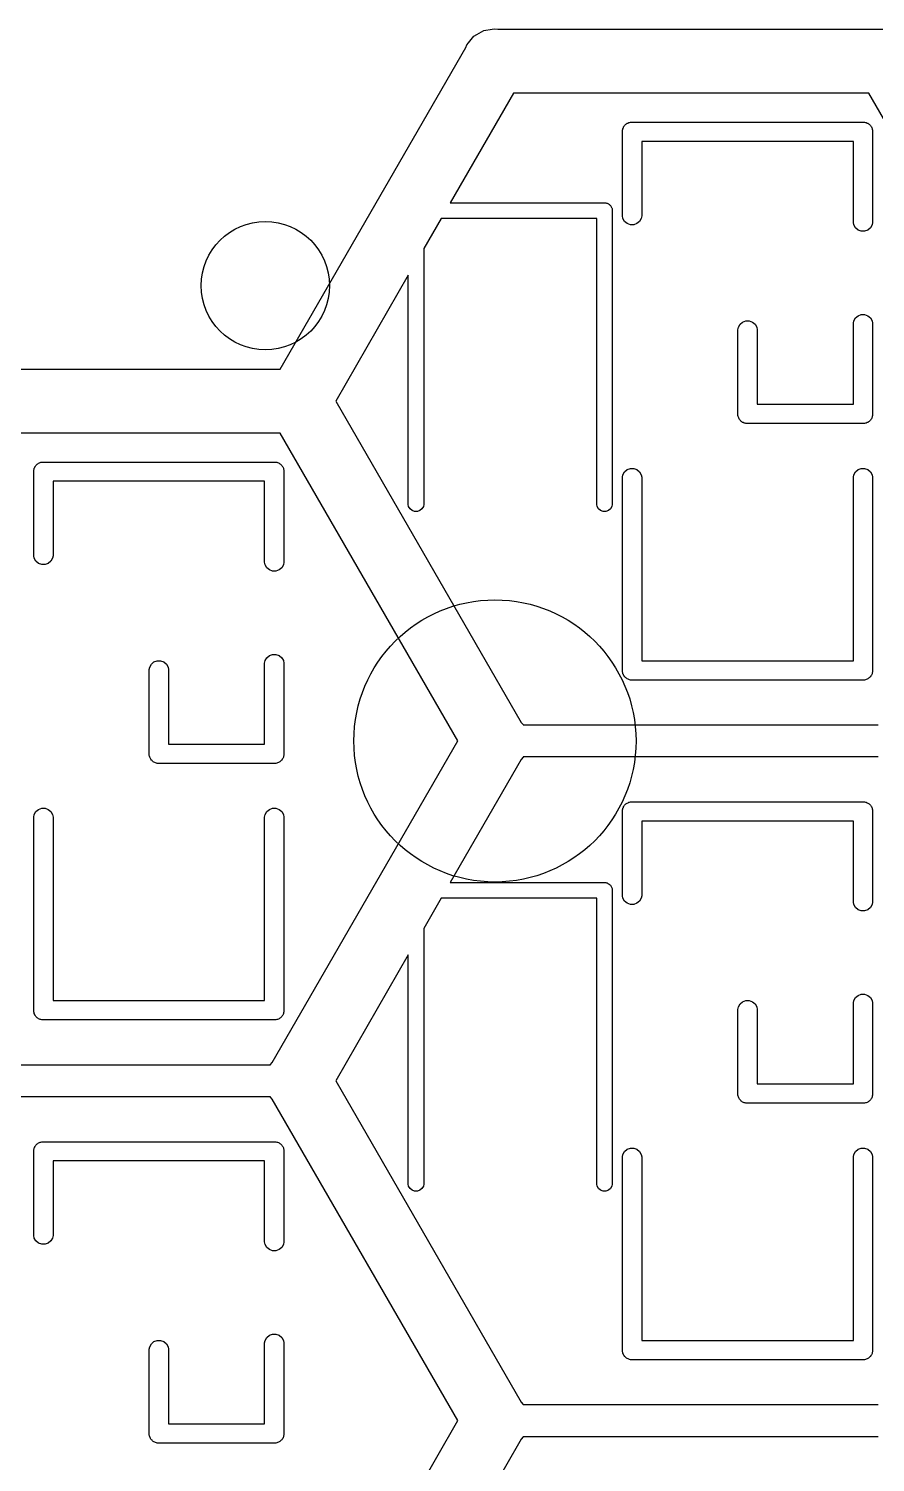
# Model space of a CAD drawing. Extents: x -0.7 to 56.4, y -0.3 to 45.3.
# Drawn here: x 34.11 to 40.72, y 34.12 to 45.3 of the extents above; entities that cross this region are included whole.
import ezdxf

# ---------------------------------------------------------------- set-up
doc = ezdxf.new("R2010")
doc.units = 0
doc.header["$MEASUREMENT"] = 0
doc.layers.add('BLACK', color=7, linetype='CONTINUOUS')

msp = doc.modelspace()

# ---------------------------------------------------------------- linework, layer by layer
at = {"layer": 'BLACK', "linetype": 'CONTINUOUS'}
for p, q in [((37.6083, 45.2572), (37.6626, 45.2885)), ((37.6626, 45.2885), (37.7276, 45.3)), ((37.7276, 45.3), (37.7495, 45.3039)), ((37.7276, 45.3), (37.7276, 45.3)), ((37.7495, 45.3039), (37.7713, 45.3)), ((37.7713, 45.3), (40.7875, 45.3)), ((37.522, 45.1561), (37.5296, 45.1769)), ((37.5296, 45.1769), (37.5439, 45.1939)), ((37.5439, 45.1939), (37.5863, 45.2445)), ((37.5863, 45.2445), (37.6083, 45.2572)), ((36.0751, 42.65), (37.522, 45.1561)), ((37.8938, 44.8), (37.4002, 43.945)), ((40.6651, 44.8), (37.8938, 44.8)), ((42.1119, 42.2939), (40.6651, 44.8)), ((38.7445, 44.5132), (38.7468, 44.5195)), ((38.7445, 44.5066), (38.7445, 44.5132)), ((38.7445, 43.8434), (38.7445, 44.5066)), ((38.7445, 44.5066), (38.7445, 44.5066)), ((38.7468, 44.5195), (38.7479, 44.526)), ((38.7479, 44.526), (38.7512, 44.5318)), ((38.7512, 44.5318), (38.7535, 44.5381)), ((38.7535, 44.5381), (38.7578, 44.5432)), ((38.7578, 44.5432), (38.7611, 44.549)), ((38.7611, 44.549), (38.7662, 44.5532)), ((38.7662, 44.5532), (38.7705, 44.5583)), ((38.7705, 44.5583), (38.7763, 44.5617)), ((38.7763, 44.5617), (38.7814, 44.566)), ((38.7814, 44.566), (38.7877, 44.5682)), ((38.7877, 44.5682), (38.7934, 44.5716)), ((38.7934, 44.5716), (38.8, 44.5727)), ((38.8, 44.5727), (38.8063, 44.575)), ((38.8063, 44.575), (38.8129, 44.575)), ((38.8129, 44.575), (38.8129, 44.575)), ((38.8129, 44.575), (40.626, 44.575)), ((40.626, 44.575), (40.6327, 44.575)), ((40.626, 44.575), (40.626, 44.575)), ((40.6327, 44.575), (40.639, 44.5727)), ((40.639, 44.5727), (40.6455, 44.5716)), ((40.6455, 44.5716), (40.6513, 44.5682)), ((40.6513, 44.5682), (40.6576, 44.566)), ((40.6576, 44.566), (40.6627, 44.5617)), ((40.6627, 44.5617), (40.6684, 44.5583)), ((40.6684, 44.5583), (40.6727, 44.5532)), ((40.6727, 44.5532), (40.6778, 44.549)), ((40.6778, 44.549), (40.6811, 44.5432)), ((40.6811, 44.5432), (40.6854, 44.5381)), ((40.6854, 44.5381), (40.6877, 44.5318)), ((40.6877, 44.5318), (40.691, 44.526)), ((40.691, 44.526), (40.6922, 44.5195)), ((40.6922, 44.5195), (40.6945, 44.5132)), ((40.6945, 44.5132), (40.6945, 44.5066)), ((40.6945, 44.5066), (40.6945, 44.5066)), ((40.6945, 44.5066), (40.6945, 43.7934)), ((40.5445, 44.425), (38.8945, 44.425)), ((38.8945, 44.425), (38.8945, 43.8434)), ((40.5445, 43.7934), (40.5445, 44.425)), ((37.4002, 43.945), (38.6097, 43.945)), ((38.6097, 43.945), (38.6097, 43.945)), ((38.6097, 43.945), (38.6151, 43.945)), ((38.6151, 43.945), (38.6201, 43.9432)), ((38.6201, 43.9432), (38.6253, 43.9423)), ((38.6253, 43.9423), (38.6299, 43.9396)), ((38.6299, 43.9396), (38.6349, 43.9378)), ((38.6349, 43.9378), (38.639, 43.9343)), ((38.639, 43.9343), (38.6436, 43.9317)), ((37.3309, 43.825), (37.1945, 43.5888)), ((38.5445, 43.825), (37.3309, 43.825)), ((38.5445, 41.5948), (38.5445, 43.825)), ((38.6436, 43.9317), (38.6471, 43.9276)), ((38.6471, 43.9276), (38.6511, 43.9242)), ((38.6511, 43.9242), (38.6538, 43.9195)), ((38.6538, 43.9195), (38.6572, 43.9155)), ((38.6572, 43.9155), (38.6591, 43.9105)), ((38.6591, 43.9105), (38.6617, 43.9058)), ((38.6617, 43.9058), (38.6627, 43.9006)), ((38.6627, 43.9006), (38.6645, 43.8956)), ((38.6645, 43.8956), (38.6645, 43.8903)), ((38.6645, 43.8903), (38.6645, 43.8902)), ((38.6645, 43.8902), (38.6645, 41.5948)), ((38.7479, 43.824), (38.7445, 43.8434)), ((38.7611, 43.801), (38.7479, 43.824)), ((38.891, 43.824), (38.8778, 43.801)), ((38.8945, 43.8434), (38.891, 43.824)), ((38.7814, 43.784), (38.7611, 43.801)), ((38.8063, 43.775), (38.7814, 43.784)), ((38.8327, 43.775), (38.8063, 43.775)), ((38.8576, 43.784), (38.8327, 43.775)), ((38.8778, 43.801), (38.8576, 43.784)), ((40.5479, 43.774), (40.5445, 43.7934)), ((40.5611, 43.751), (40.5479, 43.774)), ((40.5814, 43.734), (40.5611, 43.751)), ((40.6063, 43.725), (40.5814, 43.734)), ((40.6327, 43.725), (40.6063, 43.725)), ((40.6576, 43.734), (40.6327, 43.725)), ((40.6778, 43.751), (40.6576, 43.734)), ((40.691, 43.774), (40.6778, 43.751)), ((40.6945, 43.7934), (40.691, 43.774)), ((37.1945, 43.5888), (37.1945, 41.5948)), ((37.0745, 43.3809), (36.5082, 42.4)), ((37.0745, 41.5948), (37.0745, 43.3809)), ((40.5479, 43.026), (40.5611, 43.049)), ((40.5611, 43.049), (40.5814, 43.066)), ((40.5814, 43.066), (40.6063, 43.075)), ((40.6063, 43.075), (40.6327, 43.075)), ((40.6327, 43.075), (40.6576, 43.066)), ((40.6576, 43.066), (40.6778, 43.049)), ((40.6778, 43.049), (40.691, 43.026)), ((39.6445, 42.9566), (39.6479, 42.976)), ((39.6445, 42.3132), (39.6445, 42.9566)), ((39.6479, 42.976), (39.6611, 42.999)), ((39.6611, 42.999), (39.6814, 43.016)), ((39.6814, 43.016), (39.7063, 43.025)), ((39.7063, 43.025), (39.7327, 43.025)), ((39.7327, 43.025), (39.7576, 43.016)), ((39.7576, 43.016), (39.7778, 42.999)), ((39.7778, 42.999), (39.791, 42.976)), ((39.791, 42.976), (39.7945, 42.9566)), ((39.7945, 42.9566), (39.7945, 42.375)), ((40.5445, 43.0066), (40.5479, 43.026)), ((40.5445, 42.375), (40.5445, 43.0066)), ((40.691, 43.026), (40.6945, 43.0066)), ((40.6945, 43.0066), (40.6945, 42.2934)), ((33.3039, 42.65), (36.0751, 42.65)), ((36.5082, 42.4), (37.955, 39.8939)), ((39.7945, 42.375), (40.5445, 42.375)), ((39.6445, 42.2868), (39.6445, 42.3132)), ((39.6468, 42.2805), (39.6445, 42.2868)), ((39.6479, 42.274), (39.6468, 42.2805)), ((39.6512, 42.2682), (39.6479, 42.274)), ((39.6535, 42.2619), (39.6512, 42.2682)), ((39.6578, 42.2568), (39.6535, 42.2619)), ((39.6611, 42.251), (39.6578, 42.2568)), ((40.6811, 42.2568), (40.6778, 42.251)), ((40.6854, 42.2619), (40.6811, 42.2568)), ((40.6877, 42.2682), (40.6854, 42.2619)), ((40.691, 42.274), (40.6877, 42.2682)), ((40.6922, 42.2805), (40.691, 42.274)), ((40.6945, 42.2868), (40.6922, 42.2805)), ((40.6945, 42.2934), (40.6945, 42.2934)), ((40.6945, 42.2934), (40.6945, 42.2868)), ((36.0751, 42.15), (33.1814, 42.15)), ((37.4608, 39.75), (36.0751, 42.15)), ((39.6662, 42.2468), (39.6611, 42.251)), ((39.6705, 42.2417), (39.6662, 42.2468)), ((39.6763, 42.2383), (39.6705, 42.2417)), ((39.6814, 42.234), (39.6763, 42.2383)), ((39.6877, 42.2318), (39.6814, 42.234)), ((39.6934, 42.2284), (39.6877, 42.2318)), ((39.7, 42.2273), (39.6934, 42.2284)), ((39.7063, 42.225), (39.7, 42.2273)), ((39.7129, 42.225), (39.7063, 42.225)), ((40.626, 42.225), (39.7129, 42.225)), ((39.7129, 42.225), (39.7129, 42.225)), ((40.6327, 42.225), (40.626, 42.225)), ((40.626, 42.225), (40.626, 42.225)), ((40.639, 42.2273), (40.6327, 42.225)), ((40.6455, 42.2284), (40.639, 42.2273)), ((40.6513, 42.2318), (40.6455, 42.2284)), ((40.6576, 42.234), (40.6513, 42.2318)), ((40.6627, 42.2383), (40.6576, 42.234)), ((40.6684, 42.2417), (40.6627, 42.2383)), ((40.6727, 42.2468), (40.6684, 42.2417)), ((40.6778, 42.251), (40.6727, 42.2468)), ((34.1977, 41.9182), (34.2035, 41.9216)), ((34.2035, 41.9216), (34.2101, 41.9227)), ((34.2101, 41.9227), (34.2163, 41.925)), ((34.2163, 41.925), (34.223, 41.925)), ((34.223, 41.925), (34.223, 41.925)), ((34.223, 41.925), (36.0361, 41.925)), ((36.0361, 41.925), (36.0428, 41.925)), ((36.0361, 41.925), (36.0361, 41.925)), ((36.0428, 41.925), (36.049, 41.9227)), ((36.049, 41.9227), (36.0556, 41.9216)), ((36.0556, 41.9216), (36.0614, 41.9182)), ((34.1545, 41.8632), (34.1568, 41.8695)), ((34.1545, 41.8566), (34.1545, 41.8632)), ((34.1545, 41.1934), (34.1545, 41.8566)), ((34.1545, 41.8566), (34.1545, 41.8566)), ((34.1568, 41.8695), (34.158, 41.876)), ((34.158, 41.876), (34.1613, 41.8818)), ((34.1613, 41.8818), (34.1636, 41.8881)), ((34.1636, 41.8881), (34.1679, 41.8932)), ((34.1679, 41.8932), (34.1712, 41.899)), ((34.1712, 41.899), (34.1763, 41.9032)), ((34.1763, 41.9032), (34.1806, 41.9083)), ((34.1806, 41.9083), (34.1864, 41.9117)), ((34.1864, 41.9117), (34.1915, 41.916)), ((34.1915, 41.916), (34.1977, 41.9182)), ((36.0614, 41.9182), (36.0676, 41.916)), ((36.0676, 41.916), (36.0727, 41.9117)), ((36.0727, 41.9117), (36.0785, 41.9083)), ((36.0785, 41.9083), (36.0828, 41.9032)), ((36.0828, 41.9032), (36.0879, 41.899)), ((36.0879, 41.899), (36.0912, 41.8932)), ((36.0912, 41.8932), (36.0955, 41.8881)), ((36.0955, 41.8881), (36.0978, 41.8818)), ((36.0978, 41.8818), (36.1011, 41.876)), ((36.1011, 41.876), (36.1023, 41.8695)), ((36.1023, 41.8695), (36.1045, 41.8632)), ((36.1045, 41.8632), (36.1045, 41.8566)), ((36.1045, 41.8566), (36.1045, 41.8566)), ((36.1045, 41.8566), (36.1045, 41.1434)), ((38.7445, 41.8066), (38.7479, 41.826)), ((38.7479, 41.826), (38.7611, 41.849)), ((38.7611, 41.849), (38.7814, 41.866)), ((38.7814, 41.866), (38.8063, 41.875)), ((38.8063, 41.875), (38.8327, 41.875)), ((38.8327, 41.875), (38.8576, 41.866)), ((38.8576, 41.866), (38.8778, 41.849)), ((38.8778, 41.849), (38.891, 41.826)), ((38.891, 41.826), (38.8945, 41.8066)), ((40.5445, 41.8066), (40.5479, 41.826)), ((40.5479, 41.826), (40.5611, 41.849)), ((40.5611, 41.849), (40.5814, 41.866)), ((40.5814, 41.866), (40.6063, 41.875)), ((40.6063, 41.875), (40.6327, 41.875)), ((40.6327, 41.875), (40.6576, 41.866)), ((40.6576, 41.866), (40.6778, 41.849)), ((40.6778, 41.849), (40.691, 41.826)), ((40.691, 41.826), (40.6945, 41.8066)), ((35.9545, 41.775), (34.3045, 41.775)), ((34.3045, 41.775), (34.3045, 41.1934)), ((35.9545, 41.1434), (35.9545, 41.775)), ((38.7445, 40.2934), (38.7445, 41.8066)), ((38.8945, 41.8066), (38.8945, 40.375)), ((40.5445, 40.375), (40.5445, 41.8066)), ((40.6945, 41.8066), (40.6945, 40.2934)), ((37.0772, 41.5792), (37.0745, 41.5948)), ((37.1945, 41.5948), (37.1917, 41.5792)), ((38.5472, 41.5792), (38.5445, 41.5948)), ((38.6645, 41.5948), (38.6617, 41.5792)), ((37.0878, 41.5608), (37.0772, 41.5792)), ((37.104, 41.5472), (37.0878, 41.5608)), ((37.1239, 41.54), (37.104, 41.5472)), ((37.1451, 41.54), (37.1239, 41.54)), ((37.1649, 41.5472), (37.1451, 41.54)), ((37.1811, 41.5608), (37.1649, 41.5472)), ((37.1917, 41.5792), (37.1811, 41.5608)), ((38.5578, 41.5608), (38.5472, 41.5792)), ((38.574, 41.5472), (38.5578, 41.5608)), ((38.5939, 41.54), (38.574, 41.5472)), ((38.6151, 41.54), (38.5939, 41.54)), ((38.6349, 41.5472), (38.6151, 41.54)), ((38.6511, 41.5608), (38.6349, 41.5472)), ((38.6617, 41.5792), (38.6511, 41.5608)), ((34.158, 41.174), (34.1545, 41.1934)), ((34.1712, 41.151), (34.158, 41.174)), ((34.1915, 41.134), (34.1712, 41.151)), ((34.2879, 41.151), (34.2676, 41.134)), ((34.3011, 41.174), (34.2879, 41.151)), ((34.3045, 41.1934), (34.3011, 41.174)), ((35.958, 41.124), (35.9545, 41.1434)), ((36.1045, 41.1434), (36.1011, 41.124)), ((34.2163, 41.125), (34.1915, 41.134)), ((34.2428, 41.125), (34.2163, 41.125)), ((34.2676, 41.134), (34.2428, 41.125)), ((35.9712, 41.101), (35.958, 41.124)), ((35.9915, 41.084), (35.9712, 41.101)), ((36.0163, 41.075), (35.9915, 41.084)), ((36.0428, 41.075), (36.0163, 41.075)), ((36.0676, 41.084), (36.0428, 41.075)), ((36.0879, 41.101), (36.0676, 41.084)), ((36.1011, 41.124), (36.0879, 41.101)), ((35.0712, 40.349), (35.0915, 40.366)), ((35.0915, 40.366), (35.1163, 40.375)), ((35.1163, 40.375), (35.1428, 40.375)), ((35.1428, 40.375), (35.1676, 40.366)), ((35.1676, 40.366), (35.1879, 40.349)), ((35.9545, 40.3566), (35.958, 40.376)), ((35.9545, 39.725), (35.9545, 40.3566)), ((35.958, 40.376), (35.9712, 40.399)), ((35.9712, 40.399), (35.9915, 40.416)), ((35.9915, 40.416), (36.0163, 40.425)), ((36.0163, 40.425), (36.0428, 40.425)), ((36.0428, 40.425), (36.0676, 40.416)), ((36.0676, 40.416), (36.0879, 40.399)), ((36.0879, 40.399), (36.1011, 40.376)), ((36.1011, 40.376), (36.1045, 40.3566)), ((36.1045, 40.3566), (36.1045, 39.6434)), ((38.8945, 40.375), (40.5445, 40.375)), ((35.0545, 40.3066), (35.058, 40.326)), ((35.0545, 39.6632), (35.0545, 40.3066)), ((35.058, 40.326), (35.0712, 40.349)), ((35.1879, 40.349), (35.2011, 40.326)), ((35.2011, 40.326), (35.2045, 40.3066)), ((35.2045, 40.3066), (35.2045, 39.725)), ((38.7445, 40.2868), (38.7445, 40.2934)), ((38.7445, 40.2934), (38.7445, 40.2934)), ((38.7468, 40.2805), (38.7445, 40.2868)), ((38.7479, 40.274), (38.7468, 40.2805)), ((38.7512, 40.2682), (38.7479, 40.274)), ((38.7535, 40.2619), (38.7512, 40.2682)), ((38.7578, 40.2568), (38.7535, 40.2619)), ((38.7611, 40.251), (38.7578, 40.2568)), ((38.7662, 40.2468), (38.7611, 40.251)), ((38.7705, 40.2417), (38.7662, 40.2468)), ((40.6727, 40.2468), (40.6684, 40.2417)), ((40.6778, 40.251), (40.6727, 40.2468)), ((40.6811, 40.2568), (40.6778, 40.251)), ((40.6854, 40.2619), (40.6811, 40.2568)), ((40.6877, 40.2682), (40.6854, 40.2619)), ((40.691, 40.274), (40.6877, 40.2682)), ((40.6922, 40.2805), (40.691, 40.274)), ((40.6945, 40.2868), (40.6922, 40.2805)), ((40.6945, 40.2934), (40.6945, 40.2934)), ((40.6945, 40.2934), (40.6945, 40.2868)), ((38.7763, 40.2383), (38.7705, 40.2417)), ((38.7814, 40.234), (38.7763, 40.2383)), ((38.7877, 40.2318), (38.7814, 40.234)), ((38.7934, 40.2284), (38.7877, 40.2318)), ((38.8, 40.2273), (38.7934, 40.2284)), ((38.8063, 40.225), (38.8, 40.2273)), ((38.8129, 40.225), (38.8063, 40.225)), ((40.626, 40.225), (38.8129, 40.225)), ((38.8129, 40.225), (38.8129, 40.225)), ((40.6327, 40.225), (40.626, 40.225)), ((40.626, 40.225), (40.626, 40.225)), ((40.639, 40.2273), (40.6327, 40.225)), ((40.6455, 40.2284), (40.639, 40.2273)), ((40.6513, 40.2318), (40.6455, 40.2284)), ((40.6576, 40.234), (40.6513, 40.2318)), ((40.6627, 40.2383), (40.6576, 40.234)), ((40.6684, 40.2417), (40.6627, 40.2383)), ((37.955, 39.8939), (37.9693, 39.8769)), ((37.9693, 39.8769), (37.97, 39.875)), ((37.97, 39.875), (40.7372, 39.875)), ((35.2045, 39.725), (35.9545, 39.725)), ((36.0139, 37.2439), (37.4608, 39.75)), ((35.0545, 39.6368), (35.0545, 39.6632)), ((35.0568, 39.6305), (35.0545, 39.6368)), ((35.058, 39.624), (35.0568, 39.6305)), ((35.0613, 39.6182), (35.058, 39.624)), ((35.0636, 39.6119), (35.0613, 39.6182)), ((35.0679, 39.6068), (35.0636, 39.6119)), ((35.0712, 39.601), (35.0679, 39.6068)), ((35.0763, 39.5968), (35.0712, 39.601)), ((35.0806, 39.5917), (35.0763, 39.5968)), ((35.0864, 39.5883), (35.0806, 39.5917)), ((35.0915, 39.584), (35.0864, 39.5883)), ((35.0977, 39.5818), (35.0915, 39.584)), ((35.1035, 39.5784), (35.0977, 39.5818)), ((35.1101, 39.5773), (35.1035, 39.5784)), ((35.1163, 39.575), (35.1101, 39.5773)), ((35.123, 39.575), (35.1163, 39.575)), ((36.0361, 39.575), (35.123, 39.575)), ((35.123, 39.575), (35.123, 39.575)), ((36.0428, 39.575), (36.0361, 39.575)), ((36.0361, 39.575), (36.0361, 39.575)), ((36.049, 39.5773), (36.0428, 39.575)), ((36.0556, 39.5784), (36.049, 39.5773)), ((36.0614, 39.5818), (36.0556, 39.5784)), ((36.0676, 39.584), (36.0614, 39.5818)), ((36.0727, 39.5883), (36.0676, 39.584)), ((36.0785, 39.5917), (36.0727, 39.5883)), ((36.0828, 39.5968), (36.0785, 39.5917)), ((36.0879, 39.601), (36.0828, 39.5968)), ((36.0912, 39.6068), (36.0879, 39.601)), ((36.0955, 39.6119), (36.0912, 39.6068)), ((36.0978, 39.6182), (36.0955, 39.6119)), ((36.1011, 39.624), (36.0978, 39.6182)), ((36.1023, 39.6305), (36.1011, 39.624)), ((36.1045, 39.6368), (36.1023, 39.6305)), ((36.1045, 39.6434), (36.1045, 39.6434)), ((36.1045, 39.6434), (36.1045, 39.6368)), ((37.955, 39.6061), (37.4002, 38.645)), ((37.9693, 39.6231), (37.955, 39.6061)), ((37.97, 39.625), (37.9693, 39.6231)), ((40.7372, 39.625), (37.97, 39.625)), ((38.7512, 39.2318), (38.7535, 39.2381)), ((38.7535, 39.2381), (38.7578, 39.2432)), ((38.7578, 39.2432), (38.7611, 39.249)), ((38.7611, 39.249), (38.7662, 39.2532)), ((38.7662, 39.2532), (38.7705, 39.2583)), ((38.7705, 39.2583), (38.7763, 39.2617)), ((38.7763, 39.2617), (38.7814, 39.266)), ((38.7814, 39.266), (38.7877, 39.2682)), ((38.7877, 39.2682), (38.7934, 39.2716)), ((38.7934, 39.2716), (38.8, 39.2727)), ((38.8, 39.2727), (38.8063, 39.275)), ((38.8063, 39.275), (38.8129, 39.275)), ((38.8129, 39.275), (38.8129, 39.275)), ((38.8129, 39.275), (40.626, 39.275)), ((40.626, 39.275), (40.6327, 39.275)), ((40.626, 39.275), (40.626, 39.275)), ((40.6327, 39.275), (40.639, 39.2727)), ((40.639, 39.2727), (40.6455, 39.2716)), ((40.6455, 39.2716), (40.6513, 39.2682)), ((40.6513, 39.2682), (40.6576, 39.266)), ((40.6576, 39.266), (40.6627, 39.2617)), ((40.6627, 39.2617), (40.6684, 39.2583)), ((40.6684, 39.2583), (40.6727, 39.2532)), ((40.6727, 39.2532), (40.6778, 39.249)), ((40.6778, 39.249), (40.6811, 39.2432)), ((40.6811, 39.2432), (40.6854, 39.2381)), ((40.6854, 39.2381), (40.6877, 39.2318)), ((34.1545, 39.1566), (34.158, 39.176)), ((34.1545, 37.6434), (34.1545, 39.1566)), ((34.158, 39.176), (34.1712, 39.199)), ((34.1712, 39.199), (34.1915, 39.216)), ((34.1915, 39.216), (34.2163, 39.225)), ((34.2163, 39.225), (34.2428, 39.225)), ((34.2428, 39.225), (34.2676, 39.216)), ((34.2676, 39.216), (34.2879, 39.199)), ((34.2879, 39.199), (34.3011, 39.176)), ((34.3011, 39.176), (34.3045, 39.1566)), ((34.3045, 39.1566), (34.3045, 37.725)), ((35.9545, 39.1566), (35.958, 39.176)), ((35.9545, 37.725), (35.9545, 39.1566)), ((35.958, 39.176), (35.9712, 39.199)), ((35.9712, 39.199), (35.9915, 39.216)), ((35.9915, 39.216), (36.0163, 39.225)), ((36.0163, 39.225), (36.0428, 39.225)), ((36.0428, 39.225), (36.0676, 39.216)), ((36.0676, 39.216), (36.0879, 39.199)), ((36.0879, 39.199), (36.1011, 39.176)), ((36.1011, 39.176), (36.1045, 39.1566)), ((36.1045, 39.1566), (36.1045, 37.6434)), ((38.7445, 39.2132), (38.7468, 39.2195)), ((38.7445, 39.2066), (38.7445, 39.2132)), ((38.7445, 38.5434), (38.7445, 39.2066)), ((38.7445, 39.2066), (38.7445, 39.2066)), ((38.7468, 39.2195), (38.7479, 39.226)), ((38.7479, 39.226), (38.7512, 39.2318)), ((40.6877, 39.2318), (40.691, 39.226)), ((40.691, 39.226), (40.6922, 39.2195)), ((40.6922, 39.2195), (40.6945, 39.2132)), ((40.6945, 39.2132), (40.6945, 39.2066)), ((40.6945, 39.2066), (40.6945, 39.2066)), ((40.6945, 39.2066), (40.6945, 38.4934)), ((40.5445, 39.125), (38.8945, 39.125)), ((38.8945, 39.125), (38.8945, 38.5434)), ((40.5445, 38.4934), (40.5445, 39.125)), ((37.4002, 38.645), (38.6097, 38.645)), ((38.6097, 38.645), (38.6097, 38.645)), ((38.6097, 38.645), (38.6151, 38.645)), ((38.6151, 38.645), (38.6201, 38.6432)), ((38.6201, 38.6432), (38.6253, 38.6423)), ((38.6253, 38.6423), (38.6299, 38.6396)), ((38.6299, 38.6396), (38.6349, 38.6378)), ((38.6349, 38.6378), (38.639, 38.6343)), ((38.639, 38.6343), (38.6436, 38.6317)), ((38.6436, 38.6317), (38.6471, 38.6276)), ((38.6471, 38.6276), (38.6511, 38.6242)), ((38.6511, 38.6242), (38.6538, 38.6195)), ((38.6538, 38.6195), (38.6572, 38.6155)), ((38.6572, 38.6155), (38.6591, 38.6105)), ((38.6591, 38.6105), (38.6617, 38.6058)), ((38.6617, 38.6058), (38.6627, 38.6006)), ((38.6627, 38.6006), (38.6645, 38.5956)), ((38.6645, 38.5956), (38.6645, 38.5903)), ((38.6645, 38.5903), (38.6645, 38.5902)), ((38.6645, 38.5902), (38.6645, 36.2948)), ((37.3309, 38.525), (37.1945, 38.2888)), ((38.5445, 38.525), (37.3309, 38.525)), ((38.5445, 36.2948), (38.5445, 38.525)), ((38.7479, 38.524), (38.7445, 38.5434)), ((38.7611, 38.501), (38.7479, 38.524)), ((38.7814, 38.484), (38.7611, 38.501)), ((38.8063, 38.475), (38.7814, 38.484)), ((38.8327, 38.475), (38.8063, 38.475)), ((38.8576, 38.484), (38.8327, 38.475)), ((38.8778, 38.501), (38.8576, 38.484)), ((38.891, 38.524), (38.8778, 38.501)), ((38.8945, 38.5434), (38.891, 38.524)), ((40.5479, 38.474), (40.5445, 38.4934)), ((40.5611, 38.451), (40.5479, 38.474)), ((40.691, 38.474), (40.6778, 38.451)), ((40.6945, 38.4934), (40.691, 38.474)), ((40.5814, 38.434), (40.5611, 38.451)), ((40.6063, 38.425), (40.5814, 38.434)), ((40.6327, 38.425), (40.6063, 38.425)), ((40.6576, 38.434), (40.6327, 38.425)), ((40.6778, 38.451), (40.6576, 38.434)), ((37.1945, 38.2888), (37.1945, 36.2948)), ((37.0745, 38.0809), (36.5082, 37.1)), ((37.0745, 36.2948), (37.0745, 38.0809)), ((34.3045, 37.725), (35.9545, 37.725)), ((39.6445, 37.6566), (39.6479, 37.676)), ((39.6479, 37.676), (39.6611, 37.699)), ((39.6611, 37.699), (39.6814, 37.716)), ((39.6814, 37.716), (39.7063, 37.725)), ((39.7063, 37.725), (39.7327, 37.725)), ((39.7327, 37.725), (39.7576, 37.716)), ((39.7576, 37.716), (39.7778, 37.699)), ((39.7778, 37.699), (39.791, 37.676)), ((39.791, 37.676), (39.7945, 37.6566)), ((40.5445, 37.7066), (40.5479, 37.726)), ((40.5445, 37.075), (40.5445, 37.7066)), ((40.5479, 37.726), (40.5611, 37.749)), ((40.5611, 37.749), (40.5814, 37.766)), ((40.5814, 37.766), (40.6063, 37.775)), ((40.6063, 37.775), (40.6327, 37.775)), ((40.6327, 37.775), (40.6576, 37.766)), ((40.6576, 37.766), (40.6778, 37.749)), ((40.6778, 37.749), (40.691, 37.726)), ((40.691, 37.726), (40.6945, 37.7066)), ((40.6945, 37.7066), (40.6945, 36.9934)), ((34.1545, 37.6368), (34.1545, 37.6434)), ((34.1545, 37.6434), (34.1545, 37.6434)), ((34.1568, 37.6305), (34.1545, 37.6368)), ((34.158, 37.624), (34.1568, 37.6305)), ((34.1613, 37.6182), (34.158, 37.624)), ((34.1636, 37.6119), (34.1613, 37.6182)), ((34.1679, 37.6068), (34.1636, 37.6119)), ((34.1712, 37.601), (34.1679, 37.6068)), ((34.1763, 37.5968), (34.1712, 37.601)), ((34.1806, 37.5917), (34.1763, 37.5968)), ((34.1864, 37.5883), (34.1806, 37.5917)), ((34.1915, 37.584), (34.1864, 37.5883)), ((34.1977, 37.5818), (34.1915, 37.584)), ((34.2035, 37.5784), (34.1977, 37.5818)), ((34.2101, 37.5773), (34.2035, 37.5784)), ((34.2163, 37.575), (34.2101, 37.5773)), ((34.223, 37.575), (34.2163, 37.575)), ((36.0361, 37.575), (34.223, 37.575)), ((34.223, 37.575), (34.223, 37.575)), ((36.0428, 37.575), (36.0361, 37.575)), ((36.0361, 37.575), (36.0361, 37.575)), ((36.049, 37.5773), (36.0428, 37.575)), ((36.0556, 37.5784), (36.049, 37.5773)), ((36.0614, 37.5818), (36.0556, 37.5784)), ((36.0676, 37.584), (36.0614, 37.5818)), ((36.0727, 37.5883), (36.0676, 37.584)), ((36.0785, 37.5917), (36.0727, 37.5883)), ((36.0828, 37.5968), (36.0785, 37.5917)), ((36.0879, 37.601), (36.0828, 37.5968)), ((36.0912, 37.6068), (36.0879, 37.601)), ((36.0955, 37.6119), (36.0912, 37.6068)), ((36.0978, 37.6182), (36.0955, 37.6119)), ((36.1011, 37.624), (36.0978, 37.6182)), ((36.1023, 37.6305), (36.1011, 37.624)), ((36.1045, 37.6368), (36.1023, 37.6305)), ((36.1045, 37.6434), (36.1045, 37.6434)), ((36.1045, 37.6434), (36.1045, 37.6368)), ((39.6445, 37.0132), (39.6445, 37.6566)), ((39.7945, 37.6566), (39.7945, 37.075)), ((35.9989, 37.225), (35.9996, 37.2269)), ((35.9996, 37.2269), (36.0139, 37.2439)), ((33.2317, 37.225), (35.9989, 37.225)), ((36.5082, 37.1), (37.955, 34.5939)), ((39.6445, 36.9868), (39.6445, 37.0132)), ((39.7945, 37.075), (40.5445, 37.075)), ((35.9989, 36.975), (33.2317, 36.975)), ((35.9996, 36.9731), (35.9989, 36.975)), ((36.0139, 36.9561), (35.9996, 36.9731)), ((37.4608, 34.45), (36.0139, 36.9561)), ((39.6468, 36.9805), (39.6445, 36.9868)), ((39.6479, 36.974), (39.6468, 36.9805)), ((39.6512, 36.9682), (39.6479, 36.974)), ((39.6535, 36.9619), (39.6512, 36.9682)), ((39.6578, 36.9568), (39.6535, 36.9619)), ((39.6611, 36.951), (39.6578, 36.9568)), ((39.6662, 36.9468), (39.6611, 36.951)), ((39.6705, 36.9417), (39.6662, 36.9468)), ((39.6763, 36.9383), (39.6705, 36.9417)), ((39.6814, 36.934), (39.6763, 36.9383)), ((39.6877, 36.9318), (39.6814, 36.934)), ((39.6934, 36.9284), (39.6877, 36.9318)), ((39.7, 36.9273), (39.6934, 36.9284)), ((39.7063, 36.925), (39.7, 36.9273)), ((39.7129, 36.925), (39.7063, 36.925)), ((40.626, 36.925), (39.7129, 36.925)), ((39.7129, 36.925), (39.7129, 36.925)), ((40.6327, 36.925), (40.626, 36.925)), ((40.626, 36.925), (40.626, 36.925)), ((40.639, 36.9273), (40.6327, 36.925)), ((40.6455, 36.9284), (40.639, 36.9273)), ((40.6513, 36.9318), (40.6455, 36.9284)), ((40.6576, 36.934), (40.6513, 36.9318)), ((40.6627, 36.9383), (40.6576, 36.934)), ((40.6684, 36.9417), (40.6627, 36.9383)), ((40.6727, 36.9468), (40.6684, 36.9417)), ((40.6778, 36.951), (40.6727, 36.9468)), ((40.6811, 36.9568), (40.6778, 36.951)), ((40.6854, 36.9619), (40.6811, 36.9568)), ((40.6877, 36.9682), (40.6854, 36.9619)), ((40.691, 36.974), (40.6877, 36.9682)), ((40.6922, 36.9805), (40.691, 36.974)), ((40.6945, 36.9868), (40.6922, 36.9805)), ((40.6945, 36.9934), (40.6945, 36.9934)), ((40.6945, 36.9934), (40.6945, 36.9868)), ((34.1545, 36.5632), (34.1568, 36.5695)), ((34.1545, 36.5566), (34.1545, 36.5632)), ((34.1545, 35.8934), (34.1545, 36.5566)), ((34.1545, 36.5566), (34.1545, 36.5566)), ((34.1568, 36.5695), (34.158, 36.576)), ((34.158, 36.576), (34.1613, 36.5818)), ((34.1613, 36.5818), (34.1636, 36.5881)), ((34.1636, 36.5881), (34.1679, 36.5932)), ((34.1679, 36.5932), (34.1712, 36.599)), ((34.1712, 36.599), (34.1763, 36.6032)), ((34.1763, 36.6032), (34.1806, 36.6083)), ((34.1806, 36.6083), (34.1864, 36.6117)), ((34.1864, 36.6117), (34.1915, 36.616)), ((34.1915, 36.616), (34.1977, 36.6182)), ((34.1977, 36.6182), (34.2035, 36.6216)), ((34.2035, 36.6216), (34.2101, 36.6227)), ((34.2101, 36.6227), (34.2163, 36.625)), ((34.2163, 36.625), (34.223, 36.625)), ((34.223, 36.625), (34.223, 36.625)), ((34.223, 36.625), (36.0361, 36.625)), ((36.0361, 36.625), (36.0428, 36.625)), ((36.0361, 36.625), (36.0361, 36.625)), ((36.0428, 36.625), (36.049, 36.6227)), ((36.049, 36.6227), (36.0556, 36.6216)), ((36.0556, 36.6216), (36.0614, 36.6182)), ((36.0614, 36.6182), (36.0676, 36.616)), ((36.0676, 36.616), (36.0727, 36.6117)), ((36.0727, 36.6117), (36.0785, 36.6083)), ((36.0785, 36.6083), (36.0828, 36.6032)), ((36.0828, 36.6032), (36.0879, 36.599)), ((36.0879, 36.599), (36.0912, 36.5932)), ((36.0912, 36.5932), (36.0955, 36.5881)), ((36.0955, 36.5881), (36.0978, 36.5818)), ((36.0978, 36.5818), (36.1011, 36.576)), ((36.1011, 36.576), (36.1023, 36.5695)), ((36.1023, 36.5695), (36.1045, 36.5632)), ((36.1045, 36.5632), (36.1045, 36.5566)), ((36.1045, 36.5566), (36.1045, 36.5566)), ((36.1045, 36.5566), (36.1045, 35.8434)), ((38.7611, 36.549), (38.7814, 36.566)), ((38.7814, 36.566), (38.8063, 36.575)), ((38.8063, 36.575), (38.8327, 36.575)), ((38.8327, 36.575), (38.8576, 36.566)), ((38.8576, 36.566), (38.8778, 36.549)), ((40.5611, 36.549), (40.5814, 36.566)), ((40.5814, 36.566), (40.6063, 36.575)), ((40.6063, 36.575), (40.6327, 36.575)), ((40.6327, 36.575), (40.6576, 36.566)), ((40.6576, 36.566), (40.6778, 36.549)), ((35.9545, 36.475), (34.3045, 36.475)), ((34.3045, 36.475), (34.3045, 35.8934)), ((35.9545, 35.8434), (35.9545, 36.475)), ((38.7445, 36.5066), (38.7479, 36.526)), ((38.7445, 34.9934), (38.7445, 36.5066)), ((38.7479, 36.526), (38.7611, 36.549)), ((38.8778, 36.549), (38.891, 36.526)), ((38.891, 36.526), (38.8945, 36.5066)), ((38.8945, 36.5066), (38.8945, 35.075)), ((40.5445, 36.5066), (40.5479, 36.526)), ((40.5445, 35.075), (40.5445, 36.5066)), ((40.5479, 36.526), (40.5611, 36.549)), ((40.6778, 36.549), (40.691, 36.526)), ((40.691, 36.526), (40.6945, 36.5066)), ((40.6945, 36.5066), (40.6945, 34.9934)), ((37.0772, 36.2792), (37.0745, 36.2948)), ((37.0878, 36.2608), (37.0772, 36.2792)), ((37.104, 36.2472), (37.0878, 36.2608)), ((37.1239, 36.24), (37.104, 36.2472)), ((37.1451, 36.24), (37.1239, 36.24)), ((37.1649, 36.2472), (37.1451, 36.24)), ((37.1811, 36.2608), (37.1649, 36.2472)), ((37.1917, 36.2792), (37.1811, 36.2608)), ((37.1945, 36.2948), (37.1917, 36.2792)), ((38.5472, 36.2792), (38.5445, 36.2948)), ((38.5578, 36.2608), (38.5472, 36.2792)), ((38.574, 36.2472), (38.5578, 36.2608)), ((38.5939, 36.24), (38.574, 36.2472)), ((38.6151, 36.24), (38.5939, 36.24)), ((38.6349, 36.2472), (38.6151, 36.24)), ((38.6511, 36.2608), (38.6349, 36.2472)), ((38.6617, 36.2792), (38.6511, 36.2608)), ((38.6645, 36.2948), (38.6617, 36.2792)), ((34.158, 35.874), (34.1545, 35.8934)), ((34.3045, 35.8934), (34.3011, 35.874)), ((34.1712, 35.851), (34.158, 35.874)), ((34.1915, 35.834), (34.1712, 35.851)), ((34.2163, 35.825), (34.1915, 35.834)), ((34.2428, 35.825), (34.2163, 35.825)), ((34.2676, 35.834), (34.2428, 35.825)), ((34.2879, 35.851), (34.2676, 35.834)), ((34.3011, 35.874), (34.2879, 35.851)), ((35.958, 35.824), (35.9545, 35.8434)), ((35.9712, 35.801), (35.958, 35.824)), ((35.9915, 35.784), (35.9712, 35.801)), ((36.0163, 35.775), (35.9915, 35.784)), ((36.0428, 35.775), (36.0163, 35.775)), ((36.0676, 35.784), (36.0428, 35.775)), ((36.0879, 35.801), (36.0676, 35.784)), ((36.1011, 35.824), (36.0879, 35.801)), ((36.1045, 35.8434), (36.1011, 35.824)), ((35.9712, 35.099), (35.9915, 35.116)), ((35.9915, 35.116), (36.0163, 35.125)), ((36.0163, 35.125), (36.0428, 35.125)), ((36.0428, 35.125), (36.0676, 35.116)), ((36.0676, 35.116), (36.0879, 35.099)), ((35.0545, 35.0066), (35.058, 35.026)), ((35.0545, 34.3632), (35.0545, 35.0066)), ((35.058, 35.026), (35.0712, 35.049)), ((35.0712, 35.049), (35.0915, 35.066)), ((35.0915, 35.066), (35.1163, 35.075)), ((35.1163, 35.075), (35.1428, 35.075)), ((35.1428, 35.075), (35.1676, 35.066)), ((35.1676, 35.066), (35.1879, 35.049)), ((35.1879, 35.049), (35.2011, 35.026)), ((35.2011, 35.026), (35.2045, 35.0066)), ((35.2045, 35.0066), (35.2045, 34.425)), ((35.9545, 35.0566), (35.958, 35.076)), ((35.9545, 34.425), (35.9545, 35.0566)), ((35.958, 35.076), (35.9712, 35.099)), ((36.0879, 35.099), (36.1011, 35.076)), ((36.1011, 35.076), (36.1045, 35.0566)), ((36.1045, 35.0566), (36.1045, 34.3434)), ((38.7445, 34.9868), (38.7445, 34.9934)), ((38.7445, 34.9934), (38.7445, 34.9934)), ((38.8945, 35.075), (40.5445, 35.075)), ((40.6945, 34.9934), (40.6945, 34.9934)), ((40.6945, 34.9934), (40.6945, 34.9868)), ((38.7468, 34.9805), (38.7445, 34.9868)), ((38.7479, 34.974), (38.7468, 34.9805)), ((38.7512, 34.9682), (38.7479, 34.974)), ((38.7535, 34.9619), (38.7512, 34.9682)), ((38.7578, 34.9568), (38.7535, 34.9619)), ((38.7611, 34.951), (38.7578, 34.9568)), ((38.7662, 34.9468), (38.7611, 34.951)), ((38.7705, 34.9417), (38.7662, 34.9468)), ((38.7763, 34.9383), (38.7705, 34.9417)), ((38.7814, 34.934), (38.7763, 34.9383)), ((38.7877, 34.9318), (38.7814, 34.934)), ((38.7934, 34.9284), (38.7877, 34.9318)), ((38.8, 34.9273), (38.7934, 34.9284)), ((38.8063, 34.925), (38.8, 34.9273)), ((38.8129, 34.925), (38.8063, 34.925)), ((40.626, 34.925), (38.8129, 34.925)), ((38.8129, 34.925), (38.8129, 34.925)), ((40.6327, 34.925), (40.626, 34.925)), ((40.626, 34.925), (40.626, 34.925)), ((40.639, 34.9273), (40.6327, 34.925)), ((40.6455, 34.9284), (40.639, 34.9273)), ((40.6513, 34.9318), (40.6455, 34.9284)), ((40.6576, 34.934), (40.6513, 34.9318)), ((40.6627, 34.9383), (40.6576, 34.934)), ((40.6684, 34.9417), (40.6627, 34.9383)), ((40.6727, 34.9468), (40.6684, 34.9417)), ((40.6778, 34.951), (40.6727, 34.9468)), ((40.6811, 34.9568), (40.6778, 34.951)), ((40.6854, 34.9619), (40.6811, 34.9568)), ((40.6877, 34.9682), (40.6854, 34.9619)), ((40.691, 34.974), (40.6877, 34.9682)), ((40.6922, 34.9805), (40.691, 34.974)), ((40.6945, 34.9868), (40.6922, 34.9805)), ((37.955, 34.5939), (37.9693, 34.5769)), ((37.9693, 34.5769), (37.97, 34.575)), ((37.97, 34.575), (40.7372, 34.575)), ((36.0139, 31.9439), (37.4608, 34.45)), ((35.0545, 34.3368), (35.0545, 34.3632)), ((35.0568, 34.3305), (35.0545, 34.3368)), ((35.058, 34.324), (35.0568, 34.3305)), ((35.0613, 34.3182), (35.058, 34.324)), ((35.2045, 34.425), (35.9545, 34.425)), ((36.1011, 34.324), (36.0978, 34.3182)), ((36.1023, 34.3305), (36.1011, 34.324)), ((36.1045, 34.3368), (36.1023, 34.3305)), ((36.1045, 34.3434), (36.1045, 34.3434)), ((36.1045, 34.3434), (36.1045, 34.3368)), ((37.9693, 34.3231), (37.955, 34.3061)), ((37.97, 34.325), (37.9693, 34.3231)), ((40.7372, 34.325), (37.97, 34.325)), ((35.0636, 34.3119), (35.0613, 34.3182)), ((35.0679, 34.3068), (35.0636, 34.3119)), ((35.0712, 34.301), (35.0679, 34.3068)), ((35.0763, 34.2968), (35.0712, 34.301)), ((35.0806, 34.2917), (35.0763, 34.2968)), ((35.0864, 34.2883), (35.0806, 34.2917)), ((35.0915, 34.284), (35.0864, 34.2883)), ((35.0977, 34.2818), (35.0915, 34.284)), ((35.1035, 34.2784), (35.0977, 34.2818)), ((35.1101, 34.2773), (35.1035, 34.2784)), ((35.1163, 34.275), (35.1101, 34.2773)), ((35.123, 34.275), (35.1163, 34.275)), ((36.0361, 34.275), (35.123, 34.275)), ((35.123, 34.275), (35.123, 34.275)), ((36.0428, 34.275), (36.0361, 34.275)), ((36.0361, 34.275), (36.0361, 34.275)), ((36.049, 34.2773), (36.0428, 34.275)), ((36.0556, 34.2784), (36.049, 34.2773)), ((36.0614, 34.2818), (36.0556, 34.2784)), ((36.0676, 34.284), (36.0614, 34.2818)), ((36.0727, 34.2883), (36.0676, 34.284)), ((36.0785, 34.2917), (36.0727, 34.2883)), ((36.0828, 34.2968), (36.0785, 34.2917)), ((36.0879, 34.301), (36.0828, 34.2968)), ((36.0912, 34.3068), (36.0879, 34.301)), ((36.0955, 34.3119), (36.0912, 34.3068)), ((36.0978, 34.3182), (36.0955, 34.3119)), ((37.955, 34.3061), (37.4002, 33.345))]:
    msp.add_line(p, q, dxfattribs=at)
at = {"layer": 'BLACK'}
for centre, radius in [((35.96, 43.3), 0.5), ((37.75, 39.75), 1.1)]:
    msp.add_circle(centre, radius, dxfattribs=at)

doc.saveas('drawing.dxf')
